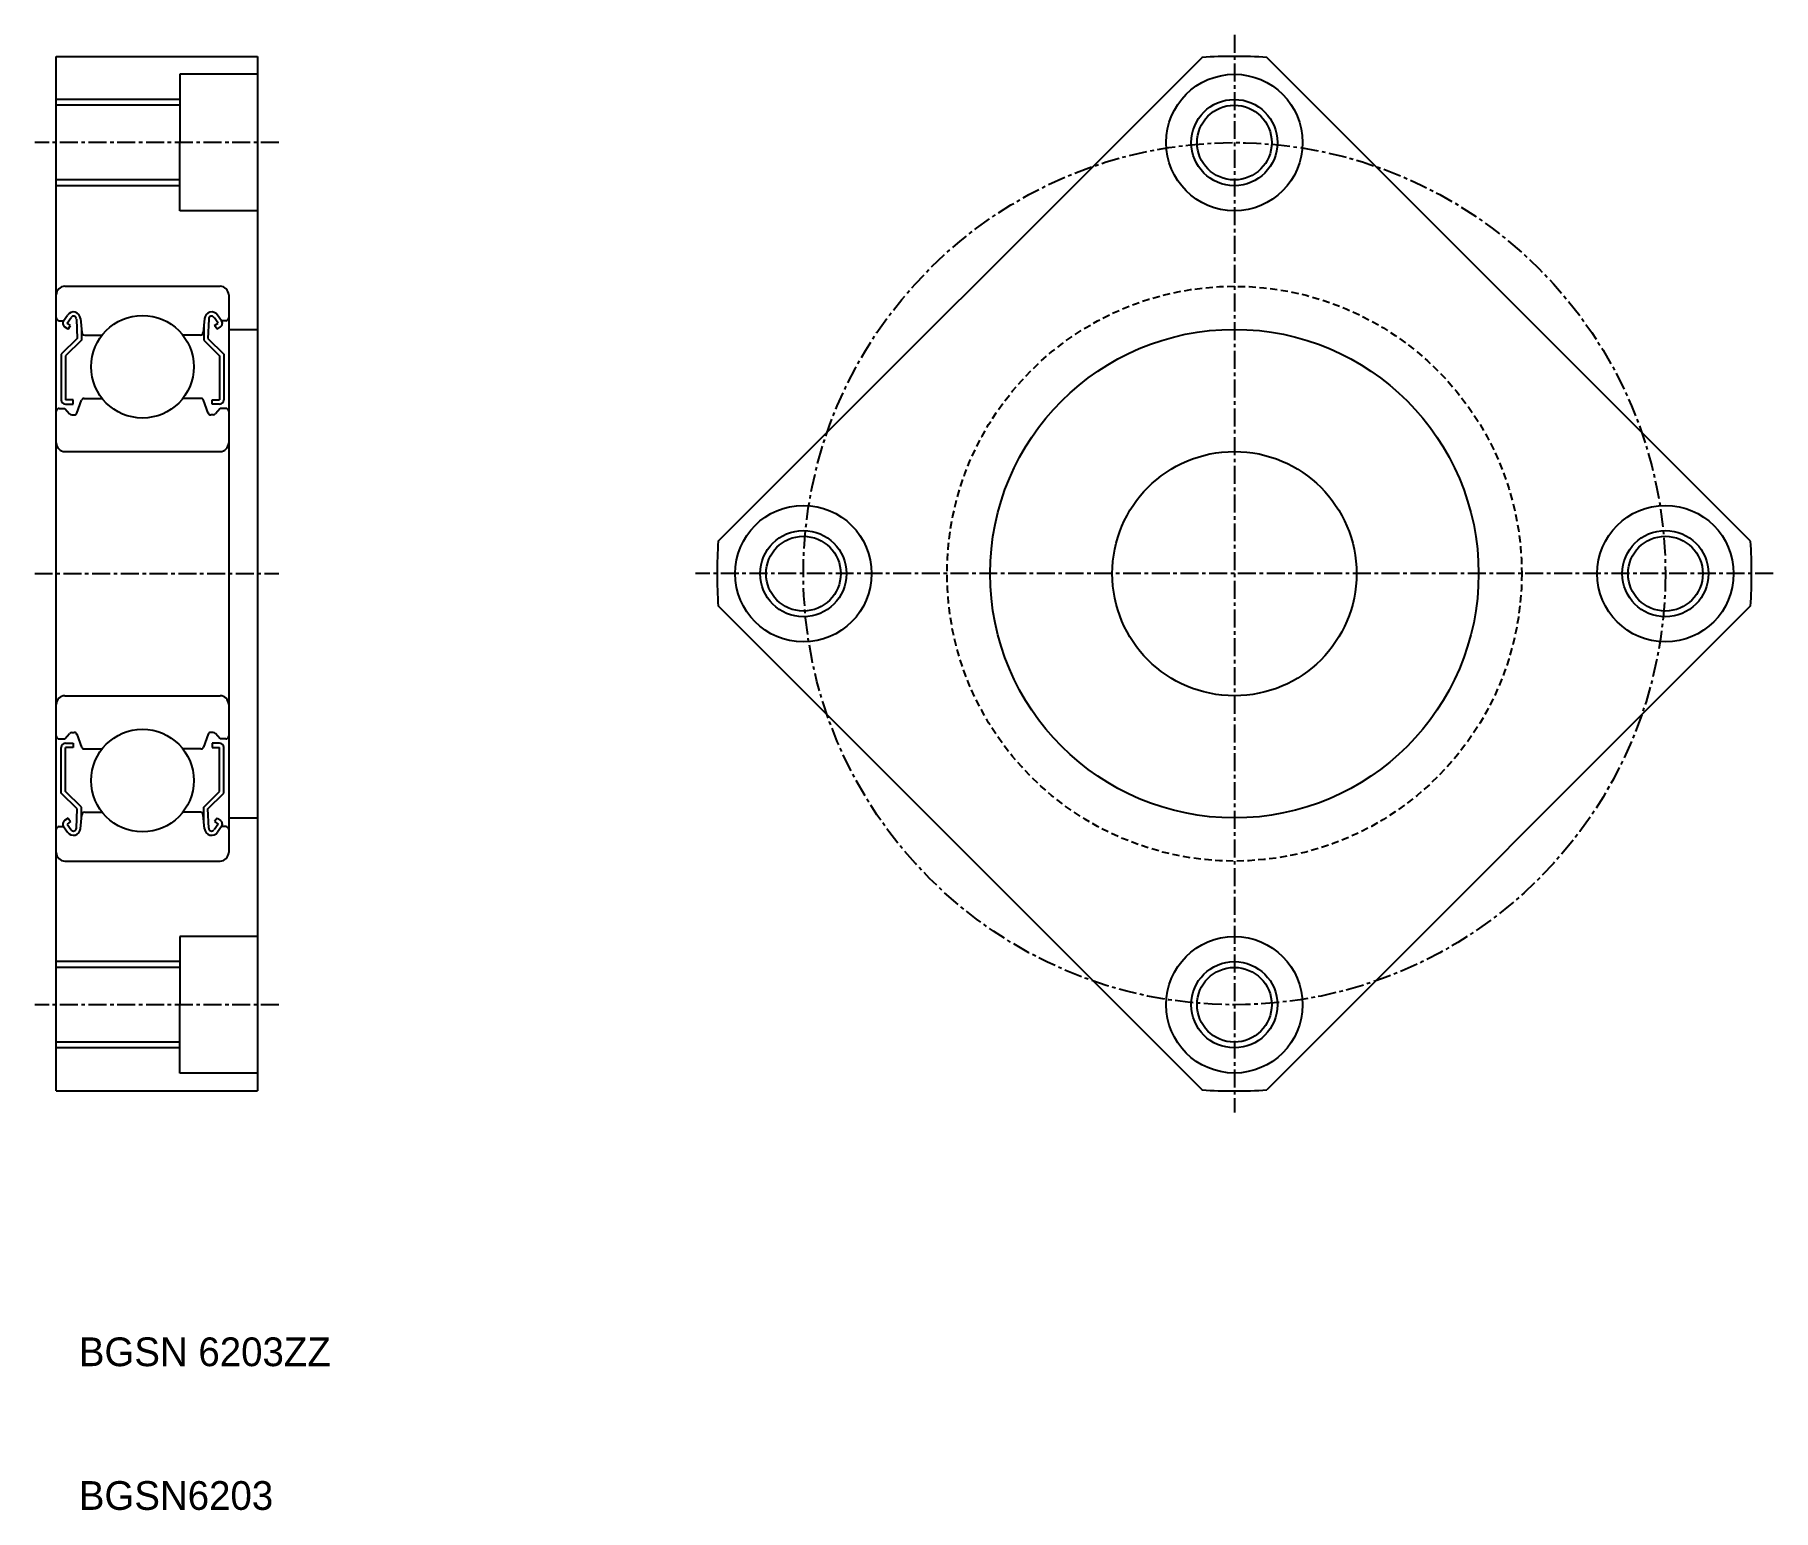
# Model space of a CAD drawing. Extents: x 88 to 209, y 51 to 154.
import ezdxf

# ---------------------------------------------------------------- set-up
doc = ezdxf.new("R2010")
doc.units = 0
doc.linetypes.add('CENTER', pattern=[2, 1.25, -0.25, 0.25, -0.25])
doc.linetypes.add('DASHED', pattern=[0.75, 0.5, -0.25])
doc.layers.get('0').update_dxf_attribs({"linetype": 'CONTINUOUS'})
doc.layers.add('CENTER', color=1, linetype='CENTER')

msp = doc.modelspace()

# ---------------------------------------------------------------- linework, layer by layer
at = {"color": 7, "linetype": 'CONTINUOUS'}
for p, q in [((89.55, 80.01), (89.55, 152.01)), ((89.55, 152.01), (103.55, 152.01)), ((103.55, 152.01), (103.55, 80.01)), ((135.63, 118.26), (169.3, 151.94)), ((207.48, 118.26), (173.81, 151.94)), ((103.55, 150.76), (98.15, 150.76)), ((98.15, 150.76), (98.15, 146.01)), ((98.15, 148.61), (89.55, 148.61)), ((98.15, 141.26), (98.15, 146.01)), ((98.15, 143.41), (89.55, 143.41)), ((103.55, 141.26), (98.15, 141.26)), ((90.15, 136.01), (100.95, 136.01)), ((101.55, 135.41), (101.55, 96.61)), ((89.75, 133.61), (90.05, 133.61)), ((90.05, 133.61), (90.33, 134.01)), ((90.37, 133.02), (90.13, 133.19)), ((90.3, 133.44), (90.58, 133.84)), ((90.55, 133.27), (90.3, 133.44)), ((90.37, 133.02), (90.55, 133.27)), ((90.95, 133.73), (91, 132.38)), ((91.24, 133.76), (91.33, 132.79)), ((91.3, 133.13), (91.3, 132.26)), ((99.87, 133.76), (99.78, 132.79)), ((99.81, 133.13), (99.81, 132.26)), ((100.16, 133.73), (100.11, 132.38)), ((100.81, 133.44), (100.53, 133.84)), ((100.56, 133.27), (100.81, 133.44)), ((100.74, 133.02), (100.56, 133.27)), ((100.74, 133.02), (100.98, 133.19)), ((101.05, 133.61), (100.78, 134.01)), ((101.35, 133.61), (101.05, 133.61)), ((91, 132.38), (89.9, 131.28)), ((91.3, 132.26), (90.2, 131.16)), ((91.53, 132.61), (92.74, 132.61)), ((99.58, 132.61), (98.37, 132.61)), ((99.81, 132.26), (100.91, 131.16)), ((100.11, 132.38), (101.21, 131.28)), ((101.55, 133.01), (103.55, 133.01)), ((89.9, 131.28), (89.9, 128.11)), ((90.2, 131.16), (90.2, 128.11)), ((100.91, 131.16), (100.91, 128.11)), ((101.21, 131.28), (101.21, 128.11)), ((89.75, 127.51), (90.15, 127.51)), ((90.15, 127.51), (90.47, 127.13)), ((90.72, 128.11), (90.2, 128.11)), ((90.2, 127.81), (90.72, 127.81)), ((90.63, 127.06), (90.8, 127.06)), ((90.72, 127.81), (90.72, 128.11)), ((90.99, 127.19), (91.31, 128.08)), ((91.5, 128.21), (92.74, 128.21)), ((99.61, 128.21), (98.37, 128.21)), ((100.12, 127.19), (99.8, 128.08)), ((100.48, 127.06), (100.31, 127.06)), ((100.39, 128.11), (100.91, 128.11)), ((100.39, 127.81), (100.39, 128.11)), ((100.91, 127.81), (100.39, 127.81)), ((100.95, 127.51), (100.64, 127.13)), ((101.35, 127.51), (100.95, 127.51)), ((90.15, 124.51), (100.95, 124.51)), ((135.63, 113.76), (169.3, 80.08)), ((207.48, 113.76), (173.81, 80.08)), ((90.15, 107.51), (100.95, 107.51)), ((89.75, 104.51), (90.15, 104.51)), ((90.15, 104.51), (90.47, 104.89)), ((90.2, 104.21), (90.72, 104.21)), ((90.63, 104.96), (90.8, 104.96)), ((90.72, 104.21), (90.72, 103.91)), ((90.99, 104.83), (91.31, 103.94)), ((100.12, 104.83), (99.8, 103.94)), ((100.48, 104.96), (100.31, 104.96)), ((100.39, 104.21), (100.39, 103.91)), ((100.91, 104.21), (100.39, 104.21)), ((100.95, 104.51), (100.64, 104.89)), ((101.35, 104.51), (100.95, 104.51)), ((89.9, 100.74), (89.9, 103.91)), ((90.72, 103.91), (90.2, 103.91)), ((90.2, 100.86), (90.2, 103.91)), ((91.5, 103.81), (92.74, 103.81)), ((99.61, 103.81), (98.37, 103.81)), ((100.39, 103.91), (100.91, 103.91)), ((100.91, 100.86), (100.91, 103.91)), ((101.21, 100.74), (101.21, 103.91)), ((91, 99.64), (89.9, 100.74)), ((91.3, 99.76), (90.2, 100.86)), ((99.81, 99.76), (100.91, 100.86)), ((100.11, 99.64), (101.21, 100.74)), ((90.95, 98.29), (91, 99.64)), ((91.24, 98.26), (91.33, 99.23)), ((91.3, 98.89), (91.3, 99.76)), ((91.53, 99.41), (92.74, 99.41)), ((99.58, 99.41), (98.37, 99.41)), ((99.87, 98.26), (99.78, 99.23)), ((99.81, 98.89), (99.81, 99.76)), ((100.16, 98.29), (100.11, 99.64)), ((89.75, 98.41), (90.05, 98.41)), ((90.05, 98.41), (90.33, 98.01)), ((90.37, 99), (90.13, 98.83)), ((90.55, 98.76), (90.3, 98.58)), ((90.3, 98.58), (90.58, 98.18)), ((90.37, 99), (90.55, 98.76)), ((100.81, 98.58), (100.53, 98.18)), ((100.74, 99), (100.56, 98.76)), ((100.56, 98.76), (100.81, 98.58)), ((100.74, 99), (100.98, 98.83)), ((101.05, 98.41), (100.78, 98.01)), ((101.35, 98.41), (101.05, 98.41)), ((101.55, 99.01), (103.55, 99.01)), ((90.15, 96.01), (100.95, 96.01)), ((103.55, 90.76), (98.15, 90.76)), ((98.15, 90.76), (98.15, 86.01)), ((98.15, 88.61), (89.55, 88.61)), ((98.15, 81.26), (98.15, 86.01)), ((98.15, 83.41), (89.55, 83.41)), ((103.55, 81.26), (98.15, 81.26)), ((89.55, 80.01), (103.55, 80.01))]:
    msp.add_line(p, q, dxfattribs=at)
at = {"color": 3, "linetype": 'CONTINUOUS'}
for p, q in [((98.15, 149.01), (89.55, 149.01)), ((98.15, 143.01), (89.55, 143.01)), ((98.15, 89.01), (89.55, 89.01)), ((98.15, 83.01), (89.55, 83.01))]:
    msp.add_line(p, q, dxfattribs=at)
at = {"color": 7, "linetype": 'CONTINUOUS'}
for centre, radius in [((171.55, 146.01), 4.75), ((171.55, 146.01), 2.6), ((95.55, 130.41), 3.57), ((171.55, 116.01), 17), ((171.55, 116.01), 8.5), ((141.55, 116.01), 4.75), ((201.55, 116.01), 4.75), ((141.55, 116.01), 2.6), ((201.55, 116.01), 2.6), ((95.55, 101.61), 3.57), ((171.55, 86.01), 4.75), ((171.55, 86.01), 2.6)]:
    msp.add_circle(centre, radius, dxfattribs=at)
at = {"color": 3, "linetype": 'CONTINUOUS'}
for centre in [(171.55, 146.01), (141.55, 116.01), (201.55, 116.01), (171.55, 86.01)]:
    msp.add_circle(centre, 3, dxfattribs=at)
at = {"color": 3, "linetype": 'DASHED'}
msp.add_circle((171.55, 116.01), 20, dxfattribs=at)
at = {"color": 7, "linetype": 'CONTINUOUS'}
for centre, radius, start, end in [((171.55, 116.01), 36, 86.4096, 93.5904), ((90.15, 135.41), 0.6, 90, 180), ((100.95, 135.41), 0.6, 0, 90), ((89.75, 133.81), 0.2, 180, 270), ((90.3, 133.44), 0.3, 144.9367, 235.0393), ((90.74, 133.72), 0.5, 5.0652, 144.9367), ((90.75, 133.73), 0.2, 2.1311, 144.9356), ((100.37, 133.72), 0.5, 35.0633, 174.9348), ((100.36, 133.73), 0.2, 35.0644, 177.8689), ((100.81, 133.44), 0.3, 304.9607, 35.0633), ((101.35, 133.81), 0.2, 270, 0), ((91.53, 132.81), 0.2, 185.0652, 270), ((99.58, 132.81), 0.2, 270, 354.9348), ((89.75, 127.31), 0.2, 90, 180), ((90.2, 128.11), 0.3, 180, 270), ((90.63, 127.26), 0.2, 219.9992, 270), ((90.8, 127.26), 0.2, 270, 339.9702), ((91.5, 128.01), 0.2, 90, 159.9702), ((99.61, 128.01), 0.2, 20.0298, 90), ((100.31, 127.26), 0.2, 200.0298, 270), ((100.48, 127.26), 0.2, 270, 320.0008), ((100.91, 128.11), 0.3, 270, 0), ((101.35, 127.31), 0.2, 0, 90), ((90.15, 125.11), 0.6, 180, 270), ((100.95, 125.11), 0.6, 270, 0), ((171.55, 116.01), 36, 176.4096, 183.5904), ((171.55, 116.01), 36, 356.4096, 3.5904), ((90.15, 106.91), 0.6, 90, 180), ((100.95, 106.91), 0.6, 0, 90), ((89.75, 104.71), 0.2, 180, 270), ((90.2, 103.91), 0.3, 90, 180), ((90.63, 104.76), 0.2, 90, 140.0008), ((90.8, 104.76), 0.2, 20.0298, 90), ((100.31, 104.76), 0.2, 90, 159.9702), ((100.48, 104.76), 0.2, 39.9992, 90), ((100.91, 103.91), 0.3, 0, 90), ((101.35, 104.71), 0.2, 270, 0), ((91.5, 104.01), 0.2, 200.0298, 270), ((99.61, 104.01), 0.2, 270, 339.9702), ((91.53, 99.21), 0.2, 90, 174.9348), ((99.58, 99.21), 0.2, 5.0652, 90), ((89.75, 98.21), 0.2, 90, 180), ((90.3, 98.58), 0.3, 124.9607, 215.0633), ((90.74, 98.3), 0.5, 215.0633, 354.9348), ((90.75, 98.3), 0.2, 215.0644, 357.8689), ((100.37, 98.3), 0.5, 185.0652, 324.9367), ((100.36, 98.3), 0.2, 182.1311, 324.9356), ((100.81, 98.58), 0.3, 324.9367, 55.0393), ((101.35, 98.21), 0.2, 0, 90), ((90.15, 96.61), 0.6, 180, 270), ((100.95, 96.61), 0.6, 270, 0), ((171.55, 116.01), 36, 266.4096, 273.5904)]:
    msp.add_arc(centre, radius, start, end, dxfattribs=at)
at = {"layer": 'CENTER', "color": 1, "linetype": 'CENTER'}
for p, q in [((171.55, 153.51), (171.55, 78.51)), ((105.05, 146.01), (88.05, 146.01)), ((88.05, 116.01), (105.05, 116.01)), ((209.05, 116.01), (134.05, 116.01)), ((105.05, 86.01), (88.05, 86.01))]:
    msp.add_line(p, q, dxfattribs=at)
msp.add_circle((171.55, 116.01), 30, dxfattribs=at)

# ---------------------------------------------------------------- texts
at = {"color": 7, "linetype": 'CONTINUOUS'}
for s, p in [('BGSN 6203ZZ', (91.12, 60.86)), ('BGSN6203', (91.12, 50.86))]:
    msp.add_text(s, height=2, dxfattribs=at).set_placement(p)

doc.saveas('drawing.dxf')
